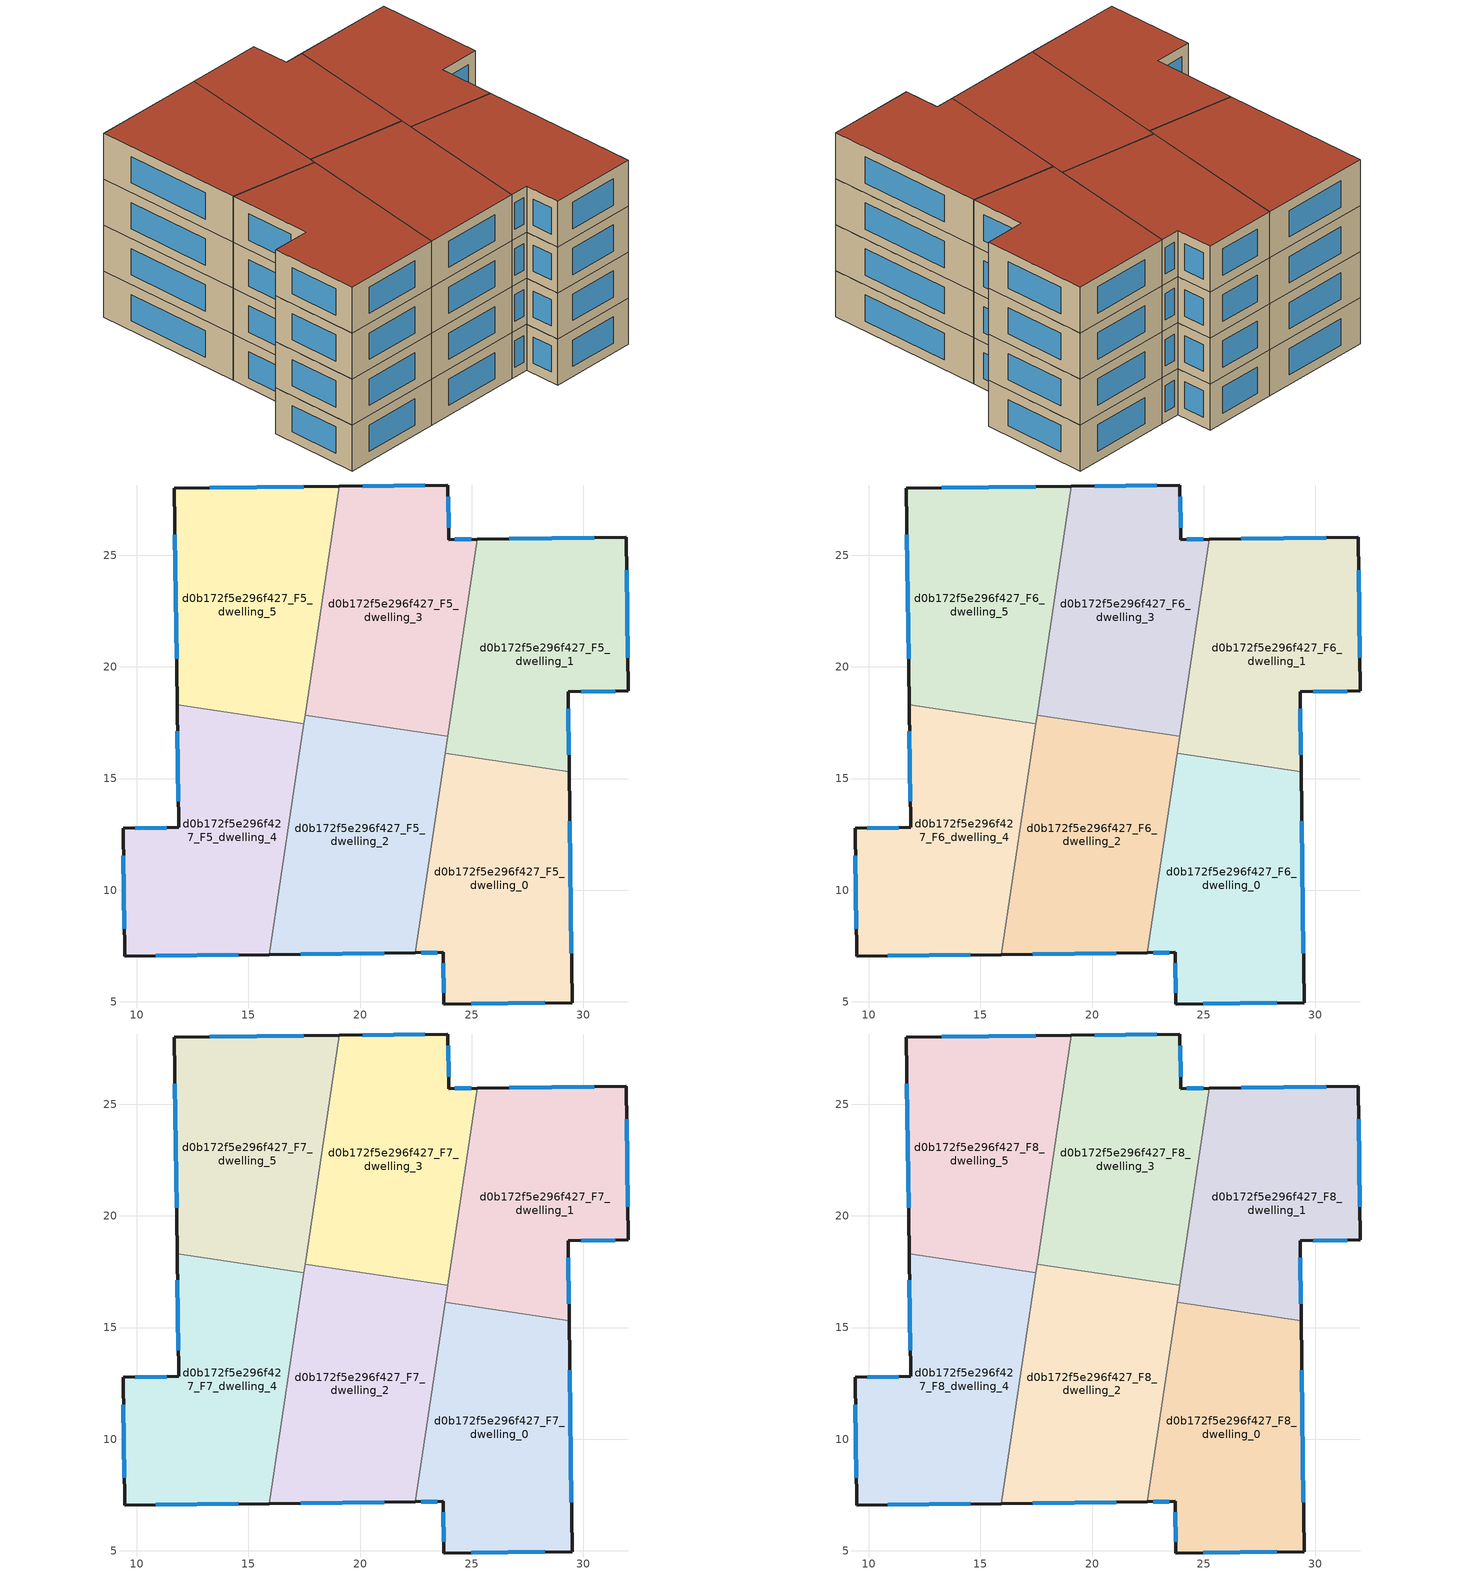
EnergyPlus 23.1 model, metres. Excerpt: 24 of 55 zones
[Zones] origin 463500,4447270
d0b172f5e296f427_F5_dwelling_0
 floor to d0b172f5e296f427_F4_dwelling_0 (EU_floor_Construction): 29.36,15.3 29.49,4.97 23.75,4.91 23.72,7.21 22.48,7.2 23.81,16.13 z15
 wall outside (EU_wall_Construction): 22.48,7.2 23.72,7.21 23.75,4.91 29.49,4.97 29.36,15.3 z15:18
 wall to d0b172f5e296f427_F5_dwelling_1 (EU_wall_Construction): 29.36,15.3 23.81,16.13 z15:18
 wall to d0b172f5e296f427_F5_dwelling_2 (EU_wall_Construction): 23.81,16.13 22.48,7.2 z15:18
 window (EU_Window_Construction): 22.74,7.2 23.45,7.21 / 29.47,7.18 29.39,13.09 / 24.98,4.92 28.26,4.95 / 23.72,6.72 23.74,5.4 z15.64:17.36
d0b172f5e296f427_F5_dwelling_1
 floor to d0b172f5e296f427_F4_dwelling_1 (EU_floor_Construction): 31.93,25.81 32.01,18.93 29.31,18.89 29.36,15.3 23.81,16.13 25.24,25.72 z15
 wall outside (EU_wall_Construction): 29.36,15.3 29.31,18.89 32.01,18.93 31.93,25.81 25.24,25.72 z15:18
 wall to d0b172f5e296f427_F5_dwelling_3 (EU_wall_Construction): 25.24,25.72 23.92,16.89 z15:18
 wall to d0b172f5e296f427_F5_dwelling_2 (EU_wall_Construction): 23.92,16.89 23.81,16.13 z15:18
 window (EU_Window_Construction): 30.5,25.79 26.67,25.74 / 31.99,20.4 31.95,24.34 / 29.89,18.9 31.43,18.92 / 29.35,16.07 29.32,18.12 z15.64:17.36
d0b172f5e296f427_F5_dwelling_2
 floor to d0b172f5e296f427_F4_dwelling_2 (EU_floor_Construction): 23.92,16.89 22.48,7.2 15.93,7.12 17.54,17.84 z15
 wall outside (EU_wall_Construction): 15.93,7.12 22.48,7.2 z15:18
 wall to d0b172f5e296f427_F5_dwelling_3 (EU_wall_Construction): 23.92,16.89 17.54,17.84 z15:18
 wall to d0b172f5e296f427_F5_dwelling_4 (EU_wall_Construction): 17.48,17.45 15.93,7.12 z15:18
 wall to d0b172f5e296f427_F5_dwelling_5 (EU_wall_Construction): 17.54,17.84 17.48,17.45 z15:18
 window (EU_Window_Construction): 17.34,7.14 21.08,7.18 z15.64:17.36
d0b172f5e296f427_F5_dwelling_3
 floor to d0b172f5e296f427_F4_dwelling_3 (EU_floor_Construction): 23.93,28.15 23.97,25.71 25.24,25.72 23.92,16.89 17.54,17.84 19.07,28.09 z15
 wall outside (EU_wall_Construction): 25.24,25.72 23.97,25.71 23.93,28.15 19.07,28.09 z15:18
 wall to d0b172f5e296f427_F5_dwelling_5 (EU_wall_Construction): 19.07,28.09 17.54,17.84 z15:18
 window (EU_Window_Construction): 22.89,28.14 20.11,28.1 / 23.96,26.23 23.94,27.62 / 24.97,25.72 24.24,25.71 z15.64:17.36
d0b172f5e296f427_F5_dwelling_4
 floor to d0b172f5e296f427_F4_dwelling_4 (EU_floor_Construction): 17.48,17.45 15.93,7.12 9.46,7.04 9.39,12.78 11.87,12.81 11.8,18.3 z15
 wall outside (EU_wall_Construction): 11.8,18.3 11.87,12.81 9.39,12.78 9.46,7.04 15.93,7.12 z15:18
 wall to d0b172f5e296f427_F5_dwelling_5 (EU_wall_Construction): 17.48,17.45 11.8,18.3 z15:18
 window (EU_Window_Construction): 10.85,7.06 14.55,7.1 / 9.4,11.55 9.44,8.27 / 11.34,12.8 9.92,12.79 / 11.82,17.12 11.86,13.99 z15.64:17.36
d0b172f5e296f427_F5_dwelling_5
 floor to d0b172f5e296f427_F4_dwelling_5 (EU_floor_Construction): 19.07,28.09 17.48,17.45 11.8,18.3 11.68,28 z15
 wall outside (EU_wall_Construction): 19.07,28.09 11.68,28 11.8,18.3 z15:18
 window (EU_Window_Construction): 11.71,25.92 11.78,20.38 / 17.48,28.07 13.26,28.02 z15.64:17.36
d0b172f5e296f427_F6_dwelling_0
 floor to d0b172f5e296f427_F5_dwelling_0 (EU_floor_Construction): 29.36,15.3 29.49,4.97 23.75,4.91 23.72,7.21 22.48,7.2 23.81,16.13 z18
 wall outside (EU_wall_Construction): 22.48,7.2 23.72,7.21 23.75,4.91 29.49,4.97 29.36,15.3 z18:21
 wall to d0b172f5e296f427_F6_dwelling_1 (EU_wall_Construction): 29.36,15.3 23.81,16.13 z18:21
 wall to d0b172f5e296f427_F6_dwelling_2 (EU_wall_Construction): 23.81,16.13 22.48,7.2 z18:21
 window (EU_Window_Construction): 22.74,7.2 23.45,7.21 / 29.47,7.18 29.39,13.09 / 24.98,4.92 28.26,4.95 / 23.72,6.72 23.74,5.4 z18.64:20.36
d0b172f5e296f427_F6_dwelling_1
 floor to d0b172f5e296f427_F5_dwelling_1 (EU_floor_Construction): 31.93,25.81 32.01,18.93 29.31,18.89 29.36,15.3 23.81,16.13 25.24,25.72 z18
 wall outside (EU_wall_Construction): 29.36,15.3 29.31,18.89 32.01,18.93 31.93,25.81 25.24,25.72 z18:21
 wall to d0b172f5e296f427_F6_dwelling_3 (EU_wall_Construction): 25.24,25.72 23.92,16.89 z18:21
 wall to d0b172f5e296f427_F6_dwelling_2 (EU_wall_Construction): 23.92,16.89 23.81,16.13 z18:21
 window (EU_Window_Construction): 30.5,25.79 26.67,25.74 / 31.99,20.4 31.95,24.34 / 29.89,18.9 31.43,18.92 / 29.35,16.07 29.32,18.12 z18.64:20.36
d0b172f5e296f427_F6_dwelling_2
 floor to d0b172f5e296f427_F5_dwelling_2 (EU_floor_Construction): 23.92,16.89 22.48,7.2 15.93,7.12 17.54,17.84 z18
 wall outside (EU_wall_Construction): 15.93,7.12 22.48,7.2 z18:21
 wall to d0b172f5e296f427_F6_dwelling_3 (EU_wall_Construction): 23.92,16.89 17.54,17.84 z18:21
 wall to d0b172f5e296f427_F6_dwelling_4 (EU_wall_Construction): 17.48,17.45 15.93,7.12 z18:21
 wall to d0b172f5e296f427_F6_dwelling_5 (EU_wall_Construction): 17.54,17.84 17.48,17.45 z18:21
 window (EU_Window_Construction): 17.34,7.14 21.08,7.18 z18.64:20.36
d0b172f5e296f427_F6_dwelling_3
 floor to d0b172f5e296f427_F5_dwelling_3 (EU_floor_Construction): 23.93,28.15 23.97,25.71 25.24,25.72 23.92,16.89 17.54,17.84 19.07,28.09 z18
 wall outside (EU_wall_Construction): 25.24,25.72 23.97,25.71 23.93,28.15 19.07,28.09 z18:21
 wall to d0b172f5e296f427_F6_dwelling_5 (EU_wall_Construction): 19.07,28.09 17.54,17.84 z18:21
 window (EU_Window_Construction): 22.89,28.14 20.11,28.1 / 23.96,26.23 23.94,27.62 / 24.97,25.72 24.24,25.71 z18.64:20.36
d0b172f5e296f427_F6_dwelling_4
 floor to d0b172f5e296f427_F5_dwelling_4 (EU_floor_Construction): 17.48,17.45 15.93,7.12 9.46,7.04 9.39,12.78 11.87,12.81 11.8,18.3 z18
 wall outside (EU_wall_Construction): 11.8,18.3 11.87,12.81 9.39,12.78 9.46,7.04 15.93,7.12 z18:21
 wall to d0b172f5e296f427_F6_dwelling_5 (EU_wall_Construction): 17.48,17.45 11.8,18.3 z18:21
 window (EU_Window_Construction): 10.85,7.06 14.55,7.1 / 9.4,11.55 9.44,8.27 / 11.34,12.8 9.92,12.79 / 11.82,17.12 11.86,13.99 z18.64:20.36
d0b172f5e296f427_F6_dwelling_5
 floor to d0b172f5e296f427_F5_dwelling_5 (EU_floor_Construction): 19.07,28.09 17.48,17.45 11.8,18.3 11.68,28 z18
 wall outside (EU_wall_Construction): 19.07,28.09 11.68,28 11.8,18.3 z18:21
 window (EU_Window_Construction): 11.71,25.92 11.78,20.38 / 17.48,28.07 13.26,28.02 z18.64:20.36
d0b172f5e296f427_F7_dwelling_0
 floor to d0b172f5e296f427_F6_dwelling_0 (EU_floor_Construction): 29.36,15.3 29.49,4.97 23.75,4.91 23.72,7.21 22.48,7.2 23.81,16.13 z21
 wall outside (EU_wall_Construction): 22.48,7.2 23.72,7.21 23.75,4.91 29.49,4.97 29.36,15.3 z21:24
 wall to d0b172f5e296f427_F7_dwelling_1 (EU_wall_Construction): 29.36,15.3 23.81,16.13 z21:24
 wall to d0b172f5e296f427_F7_dwelling_2 (EU_wall_Construction): 23.81,16.13 22.48,7.2 z21:24
 window (EU_Window_Construction): 22.74,7.2 23.45,7.21 / 29.47,7.18 29.39,13.09 / 24.98,4.92 28.26,4.95 / 23.72,6.72 23.74,5.4 z21.64:23.36
d0b172f5e296f427_F7_dwelling_1
 floor to d0b172f5e296f427_F6_dwelling_1 (EU_floor_Construction): 31.93,25.81 32.01,18.93 29.31,18.89 29.36,15.3 23.81,16.13 25.24,25.72 z21
 wall outside (EU_wall_Construction): 29.36,15.3 29.31,18.89 32.01,18.93 31.93,25.81 25.24,25.72 z21:24
 wall to d0b172f5e296f427_F7_dwelling_3 (EU_wall_Construction): 25.24,25.72 23.92,16.89 z21:24
 wall to d0b172f5e296f427_F7_dwelling_2 (EU_wall_Construction): 23.92,16.89 23.81,16.13 z21:24
 window (EU_Window_Construction): 30.5,25.79 26.67,25.74 / 31.99,20.4 31.95,24.34 / 29.89,18.9 31.43,18.92 / 29.35,16.07 29.32,18.12 z21.64:23.36
d0b172f5e296f427_F7_dwelling_2
 floor to d0b172f5e296f427_F6_dwelling_2 (EU_floor_Construction): 23.92,16.89 22.48,7.2 15.93,7.12 17.54,17.84 z21
 wall outside (EU_wall_Construction): 15.93,7.12 22.48,7.2 z21:24
 wall to d0b172f5e296f427_F7_dwelling_3 (EU_wall_Construction): 23.92,16.89 17.54,17.84 z21:24
 wall to d0b172f5e296f427_F7_dwelling_4 (EU_wall_Construction): 17.48,17.45 15.93,7.12 z21:24
 wall to d0b172f5e296f427_F7_dwelling_5 (EU_wall_Construction): 17.54,17.84 17.48,17.45 z21:24
 window (EU_Window_Construction): 17.34,7.14 21.08,7.18 z21.64:23.36
d0b172f5e296f427_F7_dwelling_3
 floor to d0b172f5e296f427_F6_dwelling_3 (EU_floor_Construction): 23.93,28.15 23.97,25.71 25.24,25.72 23.92,16.89 17.54,17.84 19.07,28.09 z21
 wall outside (EU_wall_Construction): 25.24,25.72 23.97,25.71 23.93,28.15 19.07,28.09 z21:24
 wall to d0b172f5e296f427_F7_dwelling_5 (EU_wall_Construction): 19.07,28.09 17.54,17.84 z21:24
 window (EU_Window_Construction): 22.89,28.14 20.11,28.1 / 23.96,26.23 23.94,27.62 / 24.97,25.72 24.24,25.71 z21.64:23.36
d0b172f5e296f427_F7_dwelling_4
 floor to d0b172f5e296f427_F6_dwelling_4 (EU_floor_Construction): 17.48,17.45 15.93,7.12 9.46,7.04 9.39,12.78 11.87,12.81 11.8,18.3 z21
 wall outside (EU_wall_Construction): 11.8,18.3 11.87,12.81 9.39,12.78 9.46,7.04 15.93,7.12 z21:24
 wall to d0b172f5e296f427_F7_dwelling_5 (EU_wall_Construction): 17.48,17.45 11.8,18.3 z21:24
 window (EU_Window_Construction): 10.85,7.06 14.55,7.1 / 9.4,11.55 9.44,8.27 / 11.34,12.8 9.92,12.79 / 11.82,17.12 11.86,13.99 z21.64:23.36
d0b172f5e296f427_F7_dwelling_5
 floor to d0b172f5e296f427_F6_dwelling_5 (EU_floor_Construction): 19.07,28.09 17.48,17.45 11.8,18.3 11.68,28 z21
 wall outside (EU_wall_Construction): 19.07,28.09 11.68,28 11.8,18.3 z21:24
 window (EU_Window_Construction): 11.71,25.92 11.78,20.38 / 17.48,28.07 13.26,28.02 z21.64:23.36
d0b172f5e296f427_F8_dwelling_0
 floor to d0b172f5e296f427_F7_dwelling_0 (EU_floor_Construction): 29.36,15.3 29.49,4.97 23.75,4.91 23.72,7.21 22.48,7.2 23.81,16.13 z24
 wall outside (EU_wall_Construction): 22.48,7.2 23.72,7.21 23.75,4.91 29.49,4.97 29.36,15.3 z24:27
 wall to d0b172f5e296f427_F8_dwelling_1 (EU_wall_Construction): 29.36,15.3 23.81,16.13 z24:27
 wall to d0b172f5e296f427_F8_dwelling_2 (EU_wall_Construction): 23.81,16.13 22.48,7.2 z24:27
 window (EU_Window_Construction): 22.74,7.2 23.45,7.21 / 29.47,7.18 29.39,13.09 / 24.98,4.92 28.26,4.95 / 23.72,6.72 23.74,5.4 z24.64:26.36
 roof outside (EU_roof_Construction): 29.49,4.97 29.36,15.3 23.81,16.13 22.48,7.2 23.72,7.21 23.75,4.91 z27
d0b172f5e296f427_F8_dwelling_1
 floor to d0b172f5e296f427_F7_dwelling_1 (EU_floor_Construction): 31.93,25.81 32.01,18.93 29.31,18.89 29.36,15.3 23.81,16.13 25.24,25.72 z24
 wall outside (EU_wall_Construction): 29.36,15.3 29.31,18.89 32.01,18.93 31.93,25.81 25.24,25.72 z24:27
 wall to d0b172f5e296f427_F8_dwelling_3 (EU_wall_Construction): 25.24,25.72 23.92,16.89 z24:27
 wall to d0b172f5e296f427_F8_dwelling_2 (EU_wall_Construction): 23.92,16.89 23.81,16.13 z24:27
 window (EU_Window_Construction): 30.5,25.79 26.67,25.74 / 31.99,20.4 31.95,24.34 / 29.89,18.9 31.43,18.92 / 29.35,16.07 29.32,18.12 z24.64:26.36
 roof outside (EU_roof_Construction): 29.36,15.3 29.31,18.89 32.01,18.93 31.93,25.81 25.24,25.72 23.81,16.13 z27
d0b172f5e296f427_F8_dwelling_2
 floor to d0b172f5e296f427_F7_dwelling_2 (EU_floor_Construction): 23.92,16.89 22.48,7.2 15.93,7.12 17.54,17.84 z24
 wall outside (EU_wall_Construction): 15.93,7.12 22.48,7.2 z24:27
 wall to d0b172f5e296f427_F8_dwelling_3 (EU_wall_Construction): 23.92,16.89 17.54,17.84 z24:27
 wall to d0b172f5e296f427_F8_dwelling_4 (EU_wall_Construction): 17.48,17.45 15.93,7.12 z24:27
 wall to d0b172f5e296f427_F8_dwelling_5 (EU_wall_Construction): 17.54,17.84 17.48,17.45 z24:27
 window (EU_Window_Construction): 17.34,7.14 21.08,7.18 z24.64:26.36
 roof outside (EU_roof_Construction): 22.48,7.2 23.92,16.89 17.54,17.84 15.93,7.12 z27
d0b172f5e296f427_F8_dwelling_3
 floor to d0b172f5e296f427_F7_dwelling_3 (EU_floor_Construction): 23.93,28.15 23.97,25.71 25.24,25.72 23.92,16.89 17.54,17.84 19.07,28.09 z24
 wall outside (EU_wall_Construction): 25.24,25.72 23.97,25.71 23.93,28.15 19.07,28.09 z24:27
 wall to d0b172f5e296f427_F8_dwelling_5 (EU_wall_Construction): 19.07,28.09 17.54,17.84 z24:27
 window (EU_Window_Construction): 22.89,28.14 20.11,28.1 / 23.96,26.23 23.94,27.62 / 24.97,25.72 24.24,25.71 z24.64:26.36
 roof outside (EU_roof_Construction): 23.92,16.89 25.24,25.72 23.97,25.71 23.93,28.15 19.07,28.09 17.54,17.84 z27
d0b172f5e296f427_F8_dwelling_4
 floor to d0b172f5e296f427_F7_dwelling_4 (EU_floor_Construction): 17.48,17.45 15.93,7.12 9.46,7.04 9.39,12.78 11.87,12.81 11.8,18.3 z24
 wall outside (EU_wall_Construction): 11.8,18.3 11.87,12.81 9.39,12.78 9.46,7.04 15.93,7.12 z24:27
 wall to d0b172f5e296f427_F8_dwelling_5 (EU_wall_Construction): 17.48,17.45 11.8,18.3 z24:27
 window (EU_Window_Construction): 10.85,7.06 14.55,7.1 / 9.4,11.55 9.44,8.27 / 11.34,12.8 9.92,12.79 / 11.82,17.12 11.86,13.99 z24.64:26.36
 roof outside (EU_roof_Construction): 15.93,7.12 17.48,17.45 11.8,18.3 11.87,12.81 9.39,12.78 9.46,7.04 z27
d0b172f5e296f427_F8_dwelling_5
 floor to d0b172f5e296f427_F7_dwelling_5 (EU_floor_Construction): 19.07,28.09 17.48,17.45 11.8,18.3 11.68,28 z24
 wall outside (EU_wall_Construction): 19.07,28.09 11.68,28 11.8,18.3 z24:27
 window (EU_Window_Construction): 11.71,25.92 11.78,20.38 / 17.48,28.07 13.26,28.02 z24.64:26.36
 roof outside (EU_roof_Construction): 17.48,17.45 19.07,28.09 11.68,28 11.8,18.3 z27
[Building]
EU S2 Campaign: North Axis=0; Terrain=City; Solar Distribution=FullExterior
[Site:Location]
Yerevan-Zvartnots.Intl.AP: Latitude=40.15; Longitude=44.383; Time Zone=4; Elevation=854
[SizingPeriod:WeatherFileDays]
AnnualSizingPeriod: Begin Month=1; Begin Day of Month=1; End Month=12; End Day of Month=31; Day of Week for Start Day=Monday; Use Weather File Daylight Saving Period=No; Use Weather File Rain and Snow Indicators=No
[MATERIAL]
EU_InternalMass_Material: Roughness=MediumRough; Thickness=0.1; Conductivity=1; Density=1800; Specific Heat=900; Thermal Absorptance=0.9; Solar Absorptance=0.7; Visible Absorptance=0.7
[MATERIAL:NOMASS] Roughness=MediumRough; Thermal Absorptance=0.9; Solar Absorptance=0.7; Visible Absorptance=0.7
Name | Thermal Resistance
EU_wall_NoMass | 1.05043
EU_roof_NoMass | 1.45357
EU_floor_NoMass | 0.478065
[WINDOWMATERIAL:SIMPLEGLAZINGSYSTEM]
EU_Window_SimpleGlazing: UFactor=2.5566; Solar Heat Gain Coefficient=0.75; Visible Transmittance=0.75
[CONSTRUCTION]
EU_wall_Construction: EU_wall_NoMass
EU_roof_Construction: EU_roof_NoMass
EU_floor_Construction: EU_floor_NoMass
EU_Window_Construction: EU_Window_SimpleGlazing
EU_InternalMass_Construction: EU_InternalMass_Material
[ZONE] Type=1; Multiplier=1; Ceiling Height=autocalculate; Floor Area=autocalculate; Part of Total Floor Area=Yes
Name | Volume
d0b172f5e296f427_F5_dwelling_0; d0b172f5e296f427_F6_dwelling_0; d0b172f5e296f427_F7_dwelling_0; d0b172f5e296f427_F8_dwelling_0 | 199.953
d0b172f5e296f427_F5_dwelling_1; d0b172f5e296f427_F6_dwelling_1; d0b172f5e296f427_F7_dwelling_1; d0b172f5e296f427_F8_dwelling_1 | 199.968
d0b172f5e296f427_F5_dwelling_2; d0b172f5e296f427_F6_dwelling_2; d0b172f5e296f427_F7_dwelling_2; d0b172f5e296f427_F8_dwelling_2 | 199.975
d0b172f5e296f427_F5_dwelling_3; d0b172f5e296f427_F6_dwelling_3; d0b172f5e296f427_F7_dwelling_3; d0b172f5e296f427_F8_dwelling_3 | 199.984
d0b172f5e296f427_F5_dwelling_4; d0b172f5e296f427_F6_dwelling_4; d0b172f5e296f427_F7_dwelling_4; d0b172f5e296f427_F8_dwelling_4 | 199.944
d0b172f5e296f427_F5_dwelling_5; d0b172f5e296f427_F6_dwelling_5; d0b172f5e296f427_F7_dwelling_5; d0b172f5e296f427_F8_dwelling_5 | 199.942
[INTERNALMASS] Construction=EU_InternalMass_Construction
Name | Zone or ZoneList | Surface Area
d0b172f5e296f427_F5_dwelling_0_EU_InternalMass | d0b172f5e296f427_F5_dwelling_0 | 66.6512
d0b172f5e296f427_F5_dwelling_1_EU_InternalMass | d0b172f5e296f427_F5_dwelling_1 | 66.6559
d0b172f5e296f427_F5_dwelling_2_EU_InternalMass | d0b172f5e296f427_F5_dwelling_2 | 66.6583
d0b172f5e296f427_F5_dwelling_3_EU_InternalMass | d0b172f5e296f427_F5_dwelling_3 | 66.6611
d0b172f5e296f427_F5_dwelling_4_EU_InternalMass | d0b172f5e296f427_F5_dwelling_4 | 66.648
d0b172f5e296f427_F5_dwelling_5_EU_InternalMass | d0b172f5e296f427_F5_dwelling_5 | 66.6473
d0b172f5e296f427_F6_dwelling_0_EU_InternalMass | d0b172f5e296f427_F6_dwelling_0 | 66.6512
d0b172f5e296f427_F6_dwelling_1_EU_InternalMass | d0b172f5e296f427_F6_dwelling_1 | 66.6559
d0b172f5e296f427_F6_dwelling_2_EU_InternalMass | d0b172f5e296f427_F6_dwelling_2 | 66.6583
d0b172f5e296f427_F6_dwelling_3_EU_InternalMass | d0b172f5e296f427_F6_dwelling_3 | 66.6611
d0b172f5e296f427_F6_dwelling_4_EU_InternalMass | d0b172f5e296f427_F6_dwelling_4 | 66.648
d0b172f5e296f427_F6_dwelling_5_EU_InternalMass | d0b172f5e296f427_F6_dwelling_5 | 66.6473
d0b172f5e296f427_F7_dwelling_0_EU_InternalMass | d0b172f5e296f427_F7_dwelling_0 | 66.6512
d0b172f5e296f427_F7_dwelling_1_EU_InternalMass | d0b172f5e296f427_F7_dwelling_1 | 66.6559
d0b172f5e296f427_F7_dwelling_2_EU_InternalMass | d0b172f5e296f427_F7_dwelling_2 | 66.6583
d0b172f5e296f427_F7_dwelling_3_EU_InternalMass | d0b172f5e296f427_F7_dwelling_3 | 66.6611
d0b172f5e296f427_F7_dwelling_4_EU_InternalMass | d0b172f5e296f427_F7_dwelling_4 | 66.648
d0b172f5e296f427_F7_dwelling_5_EU_InternalMass | d0b172f5e296f427_F7_dwelling_5 | 66.6473
d0b172f5e296f427_F8_dwelling_0_EU_InternalMass | d0b172f5e296f427_F8_dwelling_0 | 66.6512
d0b172f5e296f427_F8_dwelling_1_EU_InternalMass | d0b172f5e296f427_F8_dwelling_1 | 66.6559
d0b172f5e296f427_F8_dwelling_2_EU_InternalMass | d0b172f5e296f427_F8_dwelling_2 | 66.6583
d0b172f5e296f427_F8_dwelling_3_EU_InternalMass | d0b172f5e296f427_F8_dwelling_3 | 66.6611
d0b172f5e296f427_F8_dwelling_4_EU_InternalMass | d0b172f5e296f427_F8_dwelling_4 | 66.648
d0b172f5e296f427_F8_dwelling_5_EU_InternalMass | d0b172f5e296f427_F8_dwelling_5 | 66.6473
[OTHEREQUIPMENT] Fuel Type=Electricity; Design Level Calculation Method=Watts/Area; Power per Zone Floor Area=1; Fraction Latent=0; Fraction Radiant=0; Fraction Lost=0; Carbon Dioxide Generation Rate=0; EndUse Subcategory=EU_Step8_InternalGains
Name | Zone or ZoneList or Space or SpaceList | Schedule
EU_Step8_InternalGain_d0b172f5e296f427_F5_dwelling_0_f000 | d0b172f5e296f427_F5_dwelling_0 | EU_Step8_GainSchedule_d0b172f5e296f427_F5_dwelling_0_f000
EU_Step8_InternalGain_d0b172f5e296f427_F5_dwelling_1_f000 | d0b172f5e296f427_F5_dwelling_1 | EU_Step8_GainSchedule_d0b172f5e296f427_F5_dwelling_1_f000
EU_Step8_InternalGain_d0b172f5e296f427_F5_dwelling_2_f000 | d0b172f5e296f427_F5_dwelling_2 | EU_Step8_GainSchedule_d0b172f5e296f427_F5_dwelling_2_f000
EU_Step8_InternalGain_d0b172f5e296f427_F5_dwelling_3_f000 | d0b172f5e296f427_F5_dwelling_3 | EU_Step8_GainSchedule_d0b172f5e296f427_F5_dwelling_3_f000
EU_Step8_InternalGain_d0b172f5e296f427_F5_dwelling_4_f000 | d0b172f5e296f427_F5_dwelling_4 | EU_Step8_GainSchedule_d0b172f5e296f427_F5_dwelling_4_f000
EU_Step8_InternalGain_d0b172f5e296f427_F5_dwelling_5_f000 | d0b172f5e296f427_F5_dwelling_5 | EU_Step8_GainSchedule_d0b172f5e296f427_F5_dwelling_5_f000
EU_Step8_InternalGain_d0b172f5e296f427_F6_dwelling_0_f000 | d0b172f5e296f427_F6_dwelling_0 | EU_Step8_GainSchedule_d0b172f5e296f427_F6_dwelling_0_f000
EU_Step8_InternalGain_d0b172f5e296f427_F6_dwelling_1_f000 | d0b172f5e296f427_F6_dwelling_1 | EU_Step8_GainSchedule_d0b172f5e296f427_F6_dwelling_1_f000
EU_Step8_InternalGain_d0b172f5e296f427_F6_dwelling_2_f000 | d0b172f5e296f427_F6_dwelling_2 | EU_Step8_GainSchedule_d0b172f5e296f427_F6_dwelling_2_f000
EU_Step8_InternalGain_d0b172f5e296f427_F6_dwelling_3_f000 | d0b172f5e296f427_F6_dwelling_3 | EU_Step8_GainSchedule_d0b172f5e296f427_F6_dwelling_3_f000
EU_Step8_InternalGain_d0b172f5e296f427_F6_dwelling_4_f000 | d0b172f5e296f427_F6_dwelling_4 | EU_Step8_GainSchedule_d0b172f5e296f427_F6_dwelling_4_f000
EU_Step8_InternalGain_d0b172f5e296f427_F6_dwelling_5_f000 | d0b172f5e296f427_F6_dwelling_5 | EU_Step8_GainSchedule_d0b172f5e296f427_F6_dwelling_5_f000
EU_Step8_InternalGain_d0b172f5e296f427_F7_dwelling_0_f000 | d0b172f5e296f427_F7_dwelling_0 | EU_Step8_GainSchedule_d0b172f5e296f427_F7_dwelling_0_f000
EU_Step8_InternalGain_d0b172f5e296f427_F7_dwelling_1_f000 | d0b172f5e296f427_F7_dwelling_1 | EU_Step8_GainSchedule_d0b172f5e296f427_F7_dwelling_1_f000
EU_Step8_InternalGain_d0b172f5e296f427_F7_dwelling_2_f000 | d0b172f5e296f427_F7_dwelling_2 | EU_Step8_GainSchedule_d0b172f5e296f427_F7_dwelling_2_f000
EU_Step8_InternalGain_d0b172f5e296f427_F7_dwelling_3_f000 | d0b172f5e296f427_F7_dwelling_3 | EU_Step8_GainSchedule_d0b172f5e296f427_F7_dwelling_3_f000
EU_Step8_InternalGain_d0b172f5e296f427_F7_dwelling_4_f000 | d0b172f5e296f427_F7_dwelling_4 | EU_Step8_GainSchedule_d0b172f5e296f427_F7_dwelling_4_f000
EU_Step8_InternalGain_d0b172f5e296f427_F7_dwelling_5_f000 | d0b172f5e296f427_F7_dwelling_5 | EU_Step8_GainSchedule_d0b172f5e296f427_F7_dwelling_5_f000
EU_Step8_InternalGain_d0b172f5e296f427_F8_dwelling_0_f000 | d0b172f5e296f427_F8_dwelling_0 | EU_Step8_GainSchedule_d0b172f5e296f427_F8_dwelling_0_f000
EU_Step8_InternalGain_d0b172f5e296f427_F8_dwelling_1_f000 | d0b172f5e296f427_F8_dwelling_1 | EU_Step8_GainSchedule_d0b172f5e296f427_F8_dwelling_1_f000
EU_Step8_InternalGain_d0b172f5e296f427_F8_dwelling_2_f000 | d0b172f5e296f427_F8_dwelling_2 | EU_Step8_GainSchedule_d0b172f5e296f427_F8_dwelling_2_f000
EU_Step8_InternalGain_d0b172f5e296f427_F8_dwelling_3_f000 | d0b172f5e296f427_F8_dwelling_3 | EU_Step8_GainSchedule_d0b172f5e296f427_F8_dwelling_3_f000
EU_Step8_InternalGain_d0b172f5e296f427_F8_dwelling_4_f000 | d0b172f5e296f427_F8_dwelling_4 | EU_Step8_GainSchedule_d0b172f5e296f427_F8_dwelling_4_f000
EU_Step8_InternalGain_d0b172f5e296f427_F8_dwelling_5_f000 | d0b172f5e296f427_F8_dwelling_5 | EU_Step8_GainSchedule_d0b172f5e296f427_F8_dwelling_5_f000
[ZONEVENTILATION:DESIGNFLOWRATE] Schedule=EU_AlwaysOn; Design Flow Rate Calculation Method=AirChanges/Hour; Air Changes per Hour=0.557805; Ventilation Type=Natural; Fan Pressure Rise=0; Fan Total Efficiency=1; Constant Term Coefficient=1; Temperature Term Coefficient=0; Velocity Term Coefficient=0; Velocity Squared Term Coefficient=0; Minimum Indoor Temperature=-100; Maximum Indoor Temperature=100; Delta Temperature=-100; Minimum Outdoor Temperature=-100; Maximum Outdoor Temperature=100; Maximum Wind Speed=40
Name | Zone or ZoneList or Space or SpaceList
EU_ConstantAir_d0b172f5e296f427_F5_dwelling_0 | d0b172f5e296f427_F5_dwelling_0
EU_ConstantAir_d0b172f5e296f427_F5_dwelling_1 | d0b172f5e296f427_F5_dwelling_1
EU_ConstantAir_d0b172f5e296f427_F5_dwelling_2 | d0b172f5e296f427_F5_dwelling_2
EU_ConstantAir_d0b172f5e296f427_F5_dwelling_3 | d0b172f5e296f427_F5_dwelling_3
EU_ConstantAir_d0b172f5e296f427_F5_dwelling_4 | d0b172f5e296f427_F5_dwelling_4
EU_ConstantAir_d0b172f5e296f427_F5_dwelling_5 | d0b172f5e296f427_F5_dwelling_5
EU_ConstantAir_d0b172f5e296f427_F6_dwelling_0 | d0b172f5e296f427_F6_dwelling_0
EU_ConstantAir_d0b172f5e296f427_F6_dwelling_1 | d0b172f5e296f427_F6_dwelling_1
EU_ConstantAir_d0b172f5e296f427_F6_dwelling_2 | d0b172f5e296f427_F6_dwelling_2
EU_ConstantAir_d0b172f5e296f427_F6_dwelling_3 | d0b172f5e296f427_F6_dwelling_3
EU_ConstantAir_d0b172f5e296f427_F6_dwelling_4 | d0b172f5e296f427_F6_dwelling_4
EU_ConstantAir_d0b172f5e296f427_F6_dwelling_5 | d0b172f5e296f427_F6_dwelling_5
EU_ConstantAir_d0b172f5e296f427_F7_dwelling_0 | d0b172f5e296f427_F7_dwelling_0
EU_ConstantAir_d0b172f5e296f427_F7_dwelling_1 | d0b172f5e296f427_F7_dwelling_1
EU_ConstantAir_d0b172f5e296f427_F7_dwelling_2 | d0b172f5e296f427_F7_dwelling_2
EU_ConstantAir_d0b172f5e296f427_F7_dwelling_3 | d0b172f5e296f427_F7_dwelling_3
EU_ConstantAir_d0b172f5e296f427_F7_dwelling_4 | d0b172f5e296f427_F7_dwelling_4
EU_ConstantAir_d0b172f5e296f427_F7_dwelling_5 | d0b172f5e296f427_F7_dwelling_5
EU_ConstantAir_d0b172f5e296f427_F8_dwelling_0 | d0b172f5e296f427_F8_dwelling_0
EU_ConstantAir_d0b172f5e296f427_F8_dwelling_1 | d0b172f5e296f427_F8_dwelling_1
EU_ConstantAir_d0b172f5e296f427_F8_dwelling_2 | d0b172f5e296f427_F8_dwelling_2
EU_ConstantAir_d0b172f5e296f427_F8_dwelling_3 | d0b172f5e296f427_F8_dwelling_3
EU_ConstantAir_d0b172f5e296f427_F8_dwelling_4 | d0b172f5e296f427_F8_dwelling_4
EU_ConstantAir_d0b172f5e296f427_F8_dwelling_5 | d0b172f5e296f427_F8_dwelling_5
[HVACTEMPLATE:THERMOSTAT] Constant Heating Setpoint=20; Constant Cooling Setpoint=50
EU_HeatOnly_d0b172f5e296f427_F0_dwelling_0; EU_HeatOnly_d0b172f5e296f427_F0_dwelling_1; EU_HeatOnly_d0b172f5e296f427_F0_dwelling_2; EU_HeatOnly_d0b172f5e296f427_F0_dwelling_3; EU_HeatOnly_d0b172f5e296f427_F0_dwelling_4; EU_HeatOnly_d0b172f5e296f427_F0_dwelling_5; EU_HeatOnly_d0b172f5e296f427_F0_dwelling_6; EU_HeatOnly_d0b172f5e296f427_F1_dwelling_0; EU_HeatOnly_d0b172f5e296f427_F1_dwelling_1; EU_HeatOnly_d0b172f5e296f427_F1_dwelling_2; EU_HeatOnly_d0b172f5e296f427_F1_dwelling_3; EU_HeatOnly_d0b172f5e296f427_F1_dwelling_4; EU_HeatOnly_d0b172f5e296f427_F1_dwelling_5; EU_HeatOnly_d0b172f5e296f427_F2_dwelling_0; EU_HeatOnly_d0b172f5e296f427_F2_dwelling_1; EU_HeatOnly_d0b172f5e296f427_F2_dwelling_2; EU_HeatOnly_d0b172f5e296f427_F2_dwelling_3; EU_HeatOnly_d0b172f5e296f427_F2_dwelling_4; EU_HeatOnly_d0b172f5e296f427_F2_dwelling_5; EU_HeatOnly_d0b172f5e296f427_F3_dwelling_0; EU_HeatOnly_d0b172f5e296f427_F3_dwelling_1; EU_HeatOnly_d0b172f5e296f427_F3_dwelling_2; EU_HeatOnly_d0b172f5e296f427_F3_dwelling_3; EU_HeatOnly_d0b172f5e296f427_F3_dwelling_4; EU_HeatOnly_d0b172f5e296f427_F3_dwelling_5; EU_HeatOnly_d0b172f5e296f427_F4_dwelling_0; EU_HeatOnly_d0b172f5e296f427_F4_dwelling_1; EU_HeatOnly_d0b172f5e296f427_F4_dwelling_2; EU_HeatOnly_d0b172f5e296f427_F4_dwelling_3; EU_HeatOnly_d0b172f5e296f427_F4_dwelling_4; EU_HeatOnly_d0b172f5e296f427_F4_dwelling_5; EU_HeatOnly_d0b172f5e296f427_F5_dwelling_0; EU_HeatOnly_d0b172f5e296f427_F5_dwelling_1; EU_HeatOnly_d0b172f5e296f427_F5_dwelling_2; EU_HeatOnly_d0b172f5e296f427_F5_dwelling_3; EU_HeatOnly_d0b172f5e296f427_F5_dwelling_4; EU_HeatOnly_d0b172f5e296f427_F5_dwelling_5; EU_HeatOnly_d0b172f5e296f427_F6_dwelling_0; EU_HeatOnly_d0b172f5e296f427_F6_dwelling_1; EU_HeatOnly_d0b172f5e296f427_F6_dwelling_2; EU_HeatOnly_d0b172f5e296f427_F6_dwelling_3; EU_HeatOnly_d0b172f5e296f427_F6_dwelling_4; EU_HeatOnly_d0b172f5e296f427_F6_dwelling_5; EU_HeatOnly_d0b172f5e296f427_F7_dwelling_0; EU_HeatOnly_d0b172f5e296f427_F7_dwelling_1; EU_HeatOnly_d0b172f5e296f427_F7_dwelling_2; EU_HeatOnly_d0b172f5e296f427_F7_dwelling_3; EU_HeatOnly_d0b172f5e296f427_F7_dwelling_4; EU_HeatOnly_d0b172f5e296f427_F7_dwelling_5; EU_HeatOnly_d0b172f5e296f427_F8_dwelling_0; EU_HeatOnly_d0b172f5e296f427_F8_dwelling_1; EU_HeatOnly_d0b172f5e296f427_F8_dwelling_2; EU_HeatOnly_d0b172f5e296f427_F8_dwelling_3; EU_HeatOnly_d0b172f5e296f427_F8_dwelling_4; EU_HeatOnly_d0b172f5e296f427_F8_dwelling_5
[HVACTEMPLATE:ZONE:IDEALLOADSAIRSYSTEM] System Availability Schedule=EU_AlwaysOn; Maximum Heating Supply Air Temperature=50; Minimum Cooling Supply Air Temperature=13; Maximum Heating Supply Air Humidity Ratio=0.0156; Minimum Cooling Supply Air Humidity Ratio=0.0077; Heating Limit=NoLimit; Cooling Limit=NoLimit; Heating Availability Schedule=EU_AlwaysOn; Cooling Availability Schedule=EU_CoolingOff; Dehumidification Control Type=ConstantSensibleHeatRatio; Cooling Sensible Heat Ratio=0.7; Dehumidification Setpoint=60; Humidification Control Type=None; Humidification Setpoint=30; Outdoor Air Method=None; Outdoor Air Flow Rate per Person=0.00944; Outdoor Air Flow Rate per Zone Floor Area=0; Outdoor Air Flow Rate per Zone=0; Demand Controlled Ventilation Type=None; Outdoor Air Economizer Type=NoEconomizer; Heat Recovery Type=None; Sensible Heat Recovery Effectiveness=0.7; Latent Heat Recovery Effectiveness=0.65
Name | Template Thermostat
d0b172f5e296f427_F5_dwelling_0 | EU_HeatOnly_d0b172f5e296f427_F5_dwelling_0
d0b172f5e296f427_F5_dwelling_1 | EU_HeatOnly_d0b172f5e296f427_F5_dwelling_1
d0b172f5e296f427_F5_dwelling_2 | EU_HeatOnly_d0b172f5e296f427_F5_dwelling_2
d0b172f5e296f427_F5_dwelling_3 | EU_HeatOnly_d0b172f5e296f427_F5_dwelling_3
d0b172f5e296f427_F5_dwelling_4 | EU_HeatOnly_d0b172f5e296f427_F5_dwelling_4
d0b172f5e296f427_F5_dwelling_5 | EU_HeatOnly_d0b172f5e296f427_F5_dwelling_5
d0b172f5e296f427_F6_dwelling_0 | EU_HeatOnly_d0b172f5e296f427_F6_dwelling_0
d0b172f5e296f427_F6_dwelling_1 | EU_HeatOnly_d0b172f5e296f427_F6_dwelling_1
d0b172f5e296f427_F6_dwelling_2 | EU_HeatOnly_d0b172f5e296f427_F6_dwelling_2
d0b172f5e296f427_F6_dwelling_3 | EU_HeatOnly_d0b172f5e296f427_F6_dwelling_3
d0b172f5e296f427_F6_dwelling_4 | EU_HeatOnly_d0b172f5e296f427_F6_dwelling_4
d0b172f5e296f427_F6_dwelling_5 | EU_HeatOnly_d0b172f5e296f427_F6_dwelling_5
d0b172f5e296f427_F7_dwelling_0 | EU_HeatOnly_d0b172f5e296f427_F7_dwelling_0
d0b172f5e296f427_F7_dwelling_1 | EU_HeatOnly_d0b172f5e296f427_F7_dwelling_1
d0b172f5e296f427_F7_dwelling_2 | EU_HeatOnly_d0b172f5e296f427_F7_dwelling_2
d0b172f5e296f427_F7_dwelling_3 | EU_HeatOnly_d0b172f5e296f427_F7_dwelling_3
d0b172f5e296f427_F7_dwelling_4 | EU_HeatOnly_d0b172f5e296f427_F7_dwelling_4
d0b172f5e296f427_F7_dwelling_5 | EU_HeatOnly_d0b172f5e296f427_F7_dwelling_5
d0b172f5e296f427_F8_dwelling_0 | EU_HeatOnly_d0b172f5e296f427_F8_dwelling_0
d0b172f5e296f427_F8_dwelling_1 | EU_HeatOnly_d0b172f5e296f427_F8_dwelling_1
d0b172f5e296f427_F8_dwelling_2 | EU_HeatOnly_d0b172f5e296f427_F8_dwelling_2
d0b172f5e296f427_F8_dwelling_3 | EU_HeatOnly_d0b172f5e296f427_F8_dwelling_3
d0b172f5e296f427_F8_dwelling_4 | EU_HeatOnly_d0b172f5e296f427_F8_dwelling_4
d0b172f5e296f427_F8_dwelling_5 | EU_HeatOnly_d0b172f5e296f427_F8_dwelling_5
[SIZING:ZONE] Zone Cooling Design Supply Air Temperature Input Method=SupplyAirTemperature; Zone Cooling Design Supply Air Temperature=13; Zone Heating Design Supply Air Temperature Input Method=SupplyAirTemperature; Zone Heating Design Supply Air Temperature=50; Zone Cooling Design Supply Air Humidity Ratio=0.008; Zone Heating Design Supply Air Humidity Ratio=0.008; Cooling Design Air Flow Method=DesignDay; Cooling Design Air Flow Rate=0; Cooling Minimum Air Flow per Zone Floor Area=0.000762; Cooling Minimum Air Flow=0; Cooling Minimum Air Flow Fraction=0.2; Heating Design Air Flow Method=DesignDay; Heating Design Air Flow Rate=0; Heating Maximum Air Flow per Zone Floor Area=0.002032; Heating Maximum Air Flow=0.141576; Heating Maximum Air Flow Fraction=0.3; Account for Dedicated Outdoor Air System=No; Dedicated Outdoor Air System Control Strategy=NeutralSupplyAir; Dedicated Outdoor Air Low Setpoint Temperature for Design=autosize; Dedicated Outdoor Air High Setpoint Temperature for Design=autosize; Zone Load Sizing Method=Sensible Load Only No Latent Load; Zone Latent Cooling Design Supply Air Humidity Ratio Input Method=HumidityRatioDifference; Zone Cooling Design Supply Air Humidity Ratio Difference=0.005; Zone Latent Heating Design Supply Air Humidity Ratio Input Method=HumidityRatioDifference; Zone Humidification Design Supply Air Humidity Ratio Difference=0.005
d0b172f5e296f427_F5_dwelling_0; d0b172f5e296f427_F5_dwelling_1; d0b172f5e296f427_F5_dwelling_2; d0b172f5e296f427_F5_dwelling_3; d0b172f5e296f427_F5_dwelling_4; d0b172f5e296f427_F5_dwelling_5; d0b172f5e296f427_F6_dwelling_0; d0b172f5e296f427_F6_dwelling_1; d0b172f5e296f427_F6_dwelling_2; d0b172f5e296f427_F6_dwelling_3; d0b172f5e296f427_F6_dwelling_4; d0b172f5e296f427_F6_dwelling_5; d0b172f5e296f427_F7_dwelling_0; d0b172f5e296f427_F7_dwelling_1; d0b172f5e296f427_F7_dwelling_2; d0b172f5e296f427_F7_dwelling_3; d0b172f5e296f427_F7_dwelling_4; d0b172f5e296f427_F7_dwelling_5; d0b172f5e296f427_F8_dwelling_0; d0b172f5e296f427_F8_dwelling_1; d0b172f5e296f427_F8_dwelling_2; d0b172f5e296f427_F8_dwelling_3; d0b172f5e296f427_F8_dwelling_4; d0b172f5e296f427_F8_dwelling_5
[SCHEDULE:CONSTANT]
Name | Hourly Value
EU_AlwaysOn | 1
EU_CoolingOff | 0
[SCHEDULE:FILE] Column Number=1; Rows to Skip at Top=0; Number of Hours of Data=8760; Column Separator=Comma; Interpolate to Timestep=No; Minutes per Item=60; Adjust Schedule for Daylight Savings=Yes
Name | File
EU_Step8_GainSchedule_d0b172f5e296f427_F5_dwelling_0_f000 | ../../schedules/d0b172f5e296f427/d0b172f5e296f427_F5_dwelling_0_f000_gain.csv
EU_Step8_GainSchedule_d0b172f5e296f427_F5_dwelling_1_f000 | ../../schedules/d0b172f5e296f427/d0b172f5e296f427_F5_dwelling_1_f000_gain.csv
EU_Step8_GainSchedule_d0b172f5e296f427_F5_dwelling_2_f000 | ../../schedules/d0b172f5e296f427/d0b172f5e296f427_F5_dwelling_2_f000_gain.csv
EU_Step8_GainSchedule_d0b172f5e296f427_F5_dwelling_3_f000 | ../../schedules/d0b172f5e296f427/d0b172f5e296f427_F5_dwelling_3_f000_gain.csv
EU_Step8_GainSchedule_d0b172f5e296f427_F5_dwelling_4_f000 | ../../schedules/d0b172f5e296f427/d0b172f5e296f427_F5_dwelling_4_f000_gain.csv
EU_Step8_GainSchedule_d0b172f5e296f427_F5_dwelling_5_f000 | ../../schedules/d0b172f5e296f427/d0b172f5e296f427_F5_dwelling_5_f000_gain.csv
EU_Step8_GainSchedule_d0b172f5e296f427_F6_dwelling_0_f000 | ../../schedules/d0b172f5e296f427/d0b172f5e296f427_F6_dwelling_0_f000_gain.csv
EU_Step8_GainSchedule_d0b172f5e296f427_F6_dwelling_1_f000 | ../../schedules/d0b172f5e296f427/d0b172f5e296f427_F6_dwelling_1_f000_gain.csv
EU_Step8_GainSchedule_d0b172f5e296f427_F6_dwelling_2_f000 | ../../schedules/d0b172f5e296f427/d0b172f5e296f427_F6_dwelling_2_f000_gain.csv
EU_Step8_GainSchedule_d0b172f5e296f427_F6_dwelling_3_f000 | ../../schedules/d0b172f5e296f427/d0b172f5e296f427_F6_dwelling_3_f000_gain.csv
EU_Step8_GainSchedule_d0b172f5e296f427_F6_dwelling_4_f000 | ../../schedules/d0b172f5e296f427/d0b172f5e296f427_F6_dwelling_4_f000_gain.csv
EU_Step8_GainSchedule_d0b172f5e296f427_F6_dwelling_5_f000 | ../../schedules/d0b172f5e296f427/d0b172f5e296f427_F6_dwelling_5_f000_gain.csv
EU_Step8_GainSchedule_d0b172f5e296f427_F7_dwelling_0_f000 | ../../schedules/d0b172f5e296f427/d0b172f5e296f427_F7_dwelling_0_f000_gain.csv
EU_Step8_GainSchedule_d0b172f5e296f427_F7_dwelling_1_f000 | ../../schedules/d0b172f5e296f427/d0b172f5e296f427_F7_dwelling_1_f000_gain.csv
EU_Step8_GainSchedule_d0b172f5e296f427_F7_dwelling_2_f000 | ../../schedules/d0b172f5e296f427/d0b172f5e296f427_F7_dwelling_2_f000_gain.csv
EU_Step8_GainSchedule_d0b172f5e296f427_F7_dwelling_3_f000 | ../../schedules/d0b172f5e296f427/d0b172f5e296f427_F7_dwelling_3_f000_gain.csv
EU_Step8_GainSchedule_d0b172f5e296f427_F7_dwelling_4_f000 | ../../schedules/d0b172f5e296f427/d0b172f5e296f427_F7_dwelling_4_f000_gain.csv
EU_Step8_GainSchedule_d0b172f5e296f427_F7_dwelling_5_f000 | ../../schedules/d0b172f5e296f427/d0b172f5e296f427_F7_dwelling_5_f000_gain.csv
EU_Step8_GainSchedule_d0b172f5e296f427_F8_dwelling_0_f000 | ../../schedules/d0b172f5e296f427/d0b172f5e296f427_F8_dwelling_0_f000_gain.csv
EU_Step8_GainSchedule_d0b172f5e296f427_F8_dwelling_1_f000 | ../../schedules/d0b172f5e296f427/d0b172f5e296f427_F8_dwelling_1_f000_gain.csv
EU_Step8_GainSchedule_d0b172f5e296f427_F8_dwelling_2_f000 | ../../schedules/d0b172f5e296f427/d0b172f5e296f427_F8_dwelling_2_f000_gain.csv
EU_Step8_GainSchedule_d0b172f5e296f427_F8_dwelling_3_f000 | ../../schedules/d0b172f5e296f427/d0b172f5e296f427_F8_dwelling_3_f000_gain.csv
EU_Step8_GainSchedule_d0b172f5e296f427_F8_dwelling_4_f000 | ../../schedules/d0b172f5e296f427/d0b172f5e296f427_F8_dwelling_4_f000_gain.csv
EU_Step8_GainSchedule_d0b172f5e296f427_F8_dwelling_5_f000 | ../../schedules/d0b172f5e296f427/d0b172f5e296f427_F8_dwelling_5_f000_gain.csv
